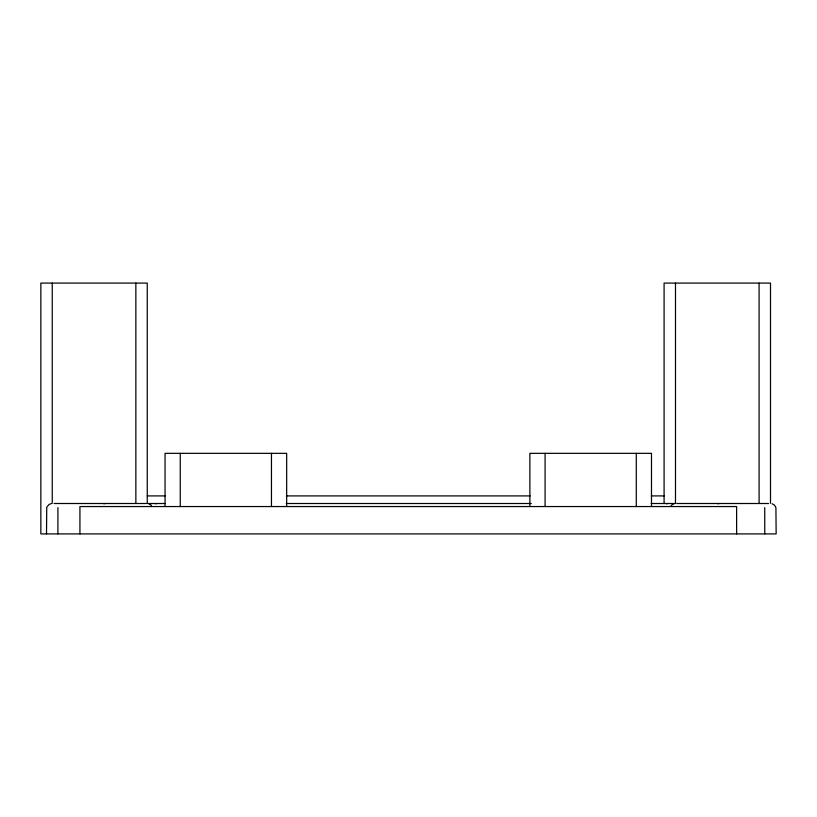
<?xml version="1.0" encoding="UTF-8"?>
<svg xmlns="http://www.w3.org/2000/svg" width="817" height="817" viewBox="0 0 817 817"><rect width="100%" height="100%" fill="white"/><g stroke="black" fill="none" stroke-linecap="round" stroke-linejoin="round"><path stroke-width="1.23" d="M57.915 507.602L57.905 533.909M46.732 507.602L46.498 533.909M47.018 506.836L49.122 504.416L51.389 503.568M671.135 505.478L673.841 503.742M103.8 503.742L105.403 503.507M666.233 503.742L667.846 503.507M147.254 495.909L165.126 495.909M286.358 495.909L530.1 495.909M651.333 495.909L664.088 495.909M54.096 503.507L145.937 503.507M147.203 503.507L165.075 503.507M286.256 503.507L531.264 503.507M651.2 503.507L675.445 503.507M676.711 503.507L768.552 503.507M717.244 503.507L718.848 503.742M154.811 503.507L156.415 503.742M772.055 503.742L774.179 504.896L775.639 506.836M148.817 503.742L151.513 505.478M775.915 507.602L776.15 533.909L40.85 533.909L40.85 283.09L147.254 283.09L147.254 503.507M764.732 507.602L764.753 533.909M770.502 503.354L770.502 283.09L664.088 283.09L664.088 503.507M759.095 283.09L759.095 503.354M736.617 533.909L736.617 506.55L79.933 506.55L79.933 533.909M675.496 283.09L675.496 503.354M651.486 506.55L651.486 453.343L529.876 453.343L529.876 506.55M636.29 453.343L636.29 506.55M545.082 453.343L545.082 506.55M286.665 506.55L286.665 453.343L165.054 453.343L165.054 506.55M271.458 453.343L271.458 506.55M180.251 453.343L180.251 506.55M135.857 283.09L135.857 503.354M52.247 283.09L52.247 503.354"/></g></svg>
